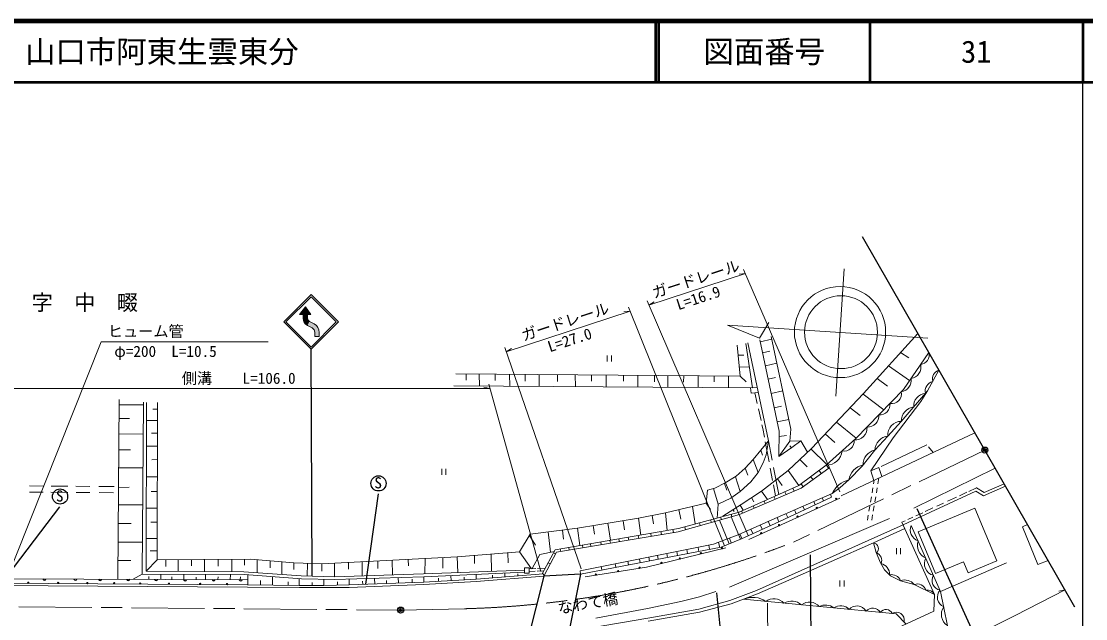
# Model space of a CAD drawing. Units: millimetres, scale not verified. Extents: x 40000 to 680000, y 20000 to 380000.
# Drawn here: x 404404 to 579500, y 281668 to 380000 of the extents above; entities that cross this region are included whole.
import ezdxf
from ezdxf.enums import TextEntityAlignment as Align

# ---------------------------------------------------------------- set-up
doc = ezdxf.new("R2010")
doc.units = ezdxf.units.MM
doc.header["$LTSCALE"] = 1000
doc.header["$PDMODE"] = 32
doc.header["$PDSIZE"] = 500
doc.linetypes.add('CHAIN', pattern=[18.5, 12, -1.5, 3.5, -1.5])
for name, color, linetype, lineweight in [('M-BGD', 7, 'Continuous', 13), ('M-BMK', 2, 'CHAIN', 13), ('M-BMK-SRVR', 3, 'Continuous', 25), ('M-STR-HTXT', 7, 'Continuous', 13), ('M-STR-STR1', 1, 'Continuous', 25), ('M-STR-STRC', 7, 'Continuous', 25), ('M-TTL', 2, 'Continuous', 140), ('M-TTL-BAND', 7, 'Continuous', 25), ('M-TTL-LINE', 7, 'Continuous', 50)]:
    doc.layers.add(name, color=color, linetype=linetype, lineweight=lineweight)
doc.layers.add('M-OTRS', color=6, linetype='Continuous')
doc.layers.add('M-TTL-TXT', color=7, linetype='Continuous')
doc.styles.add('ＭＳ ゴシック', font='')
doc.styles.get('ＭＳ ゴシック').set_extended_font_data('MS Gothic')

msp = doc.modelspace()

# ---------------------------------------------------------------- hatches: boundary and pattern name
at = {"layer": 'M-STR-STRC'}
for points in [[(450187, 331759), (451171, 332988), (452022, 331759)], [(450187, 331759), (451171, 332988), (452022, 331759)], [(450732, 331759), (450187, 331759), (451171, 332988), (452022, 331759), (451477, 331759)], [(451469, 329954), (451824, 330607, -0.27503), (451508, 331139), (451508, 331759), (450764, 331759), (450764, 331139, 0.27503)], [(452599, 330186), (451824, 330607), (451469, 329954), (452245, 329533, -0.27503), (452679, 328803), (452679, 328120), (453422, 328120), (453422, 328803, 0.27503)]]:
    msp.add_hatch(color=256, dxfattribs=at).paths.add_polyline_path(points)

# ---------------------------------------------------------------- linework, layer by layer
at = {"layer": 'M-BGD'}
for p, q in [((538407, 318323), (539756, 339279)), ((553551, 327870), (520590, 329991)), ((520590, 329991), (525835, 327844)), ((525835, 327844), (527350, 330434)), ((525912, 327546), (529065, 312511)), ((525971, 327264), (527852, 327685)), ((530979, 312889), (527761, 328115)), ((542969, 318744), (551884, 328637)), ((522155, 326668), (522680, 321599)), ((524689, 319659), (523585, 326962)), ((527315, 310957), (523944, 327095)), ((526357, 325424), (527556, 325684)), ((500794, 325011), (500794, 324027)), ((501467, 325011), (501467, 324027)), ((522324, 325035), (523283, 325043)), ((549043, 325484), (550385, 324583)), ((549521, 319369), (553689, 325491)), ((522526, 323089), (524163, 323139)), ((526802, 323302), (528687, 323733)), ((547054, 323277), (550534, 320856)), ((553485, 319152), (555366, 322567)), ((522680, 321599), (475905, 321978)), ((477574, 321964), (477574, 320953)), ((479740, 321947), (479761, 319967)), ((482347, 321926), (482347, 320890)), ((484703, 321907), (484745, 319933)), ((487268, 321886), (487268, 320743)), ((489603, 321867), (489603, 319900)), ((492632, 321843), (492631, 320722)), ((495512, 321819), (495554, 319859)), ((498225, 321797), (498204, 320743)), ((500643, 321778), (500622, 319824)), ((503440, 321755), (503461, 320743)), ((505817, 321736), (505817, 319789)), ((508551, 321714), (508551, 320680)), ((510738, 321696), (510759, 319755)), ((513366, 321675), (513345, 320617)), ((515770, 321655), (515770, 319720)), ((518368, 321634), (518387, 320668)), ((520733, 321615), (520733, 319686)), ((522680, 321599), (523668, 320678)), ((527263, 321104), (528463, 321348)), ((545195, 321213), (546870, 319965)), ((475553, 319996), (524689, 319659)), ((524475, 318817), (524367, 319662)), ((524475, 318817), (525657, 318894)), ((524689, 319659), (525487, 319711)), ((525461, 317099), (525067, 318856)), ((527761, 318730), (529656, 319150)), ((534371, 309706), (542969, 318744)), ((541698, 311325), (549521, 319369)), ((549158, 314150), (553485, 319152)), ((552382, 317430), (553485, 319152)), ((420279, 288167), (420518, 317727)), ((424490, 317298), (424310, 289017)), ((425004, 317258), (424962, 289478)), ((426832, 317267), (426740, 291364)), ((542883, 318653), (546310, 316067)), ((547847, 311455), (552382, 317430)), ((424487, 316881), (420511, 316867)), ((426034, 316134), (426828, 316140)), ((526087, 314305), (525654, 316237)), ((528255, 316374), (529454, 316653)), ((540728, 316388), (542384, 315105)), ((420493, 314638), (422196, 314638)), ((424999, 314283), (426821, 314290)), ((526390, 312950), (526248, 313583)), ((528739, 314066), (530651, 314441)), ((538490, 314036), (541766, 311395)), ((546971, 311738), (549158, 314150)), ((420472, 312030), (424456, 312072)), ((426814, 312210), (425845, 312200)), ((526654, 311538), (526390, 312950)), ((529065, 312511), (529023, 308389)), ((529057, 311685), (530288, 311826)), ((530832, 310912), (530979, 312889)), ((536631, 312082), (538225, 310647)), ((539248, 301899), (561262, 312287)), ((544798, 309425), (546971, 311738)), ((426806, 310069), (424993, 310051)), ((526085, 309411), (527315, 310957)), ((527405, 307514), (526796, 310778)), ((527315, 310957), (526952, 308628)), ((527928, 307743), (527315, 310957)), ((529023, 308389), (530832, 310912)), ((531076, 309798), (530802, 310115)), ((532619, 310954), (530832, 310912)), ((531168, 309861), (532619, 310954)), ((532619, 310954), (533746, 309106)), ((536817, 306959), (541698, 311325)), ((544160, 305999), (547847, 311455)), ((545842, 306721), (553390, 310269)), ((554384, 309041), (553658, 309945)), ((420452, 309464), (422364, 309478)), ((524823, 307897), (526085, 309411)), ((526085, 309411), (526322, 308589)), ((526952, 308628), (526469, 307324)), ((529023, 308389), (531168, 309861)), ((530566, 306053), (534371, 309706)), ((534270, 309609), (536940, 307068)), ((542737, 306789), (544798, 309425)), ((420428, 306506), (424421, 306520)), ((426798, 307854), (425864, 307845)), ((522016, 305121), (523498, 306446)), ((523498, 306446), (524823, 307897)), ((523498, 306446), (523938, 305281)), ((524823, 307897), (525627, 305726)), ((526469, 307324), (525627, 305726)), ((527981, 304430), (527609, 306420)), ((529001, 302123), (528154, 306562)), ((536817, 306959), (532322, 303599)), ((532481, 307891), (533699, 306653)), ((537260, 306447), (532677, 303158)), ((536817, 306959), (537260, 306447)), ((540536, 304504), (542737, 306789)), ((544160, 305999), (545496, 306572)), ((545952, 305063), (545496, 306572)), ((551224, 299890), (564615, 306442)), ((426788, 305041), (424985, 305041)), ((473586, 306333), (473586, 305348)), ((474259, 306333), (474259, 305348)), ((520217, 304017), (522016, 305121)), ((521886, 305042), (522683, 302613)), ((525627, 305726), (524387, 304191)), ((526170, 302678), (530566, 306053)), ((528782, 304682), (529587, 303578)), ((530566, 306053), (532322, 303599)), ((534235, 305029), (534651, 304574)), ((536048, 305577), (535626, 306069)), ((544631, 304439), (544160, 305999)), ((545330, 303881), (545495, 304847)), ((408054, 303503), (405745, 303519)), ((412044, 303473), (409317, 303493)), ((415676, 303447), (413373, 303464)), ((419666, 303418), (417161, 303436)), ((420402, 303282), (422140, 303310)), ((517284, 302818), (518482, 303165)), ((518292, 303110), (519024, 300510)), ((518482, 303165), (520217, 304017)), ((520054, 303937), (520489, 302827)), ((532322, 303599), (522496, 299230)), ((532677, 303158), (522541, 298826)), ((524387, 304191), (522683, 302613)), ((528457, 301881), (528117, 303702)), ((531552, 302677), (531340, 303163)), ((533005, 303393), (532705, 303886)), ((537798, 302271), (539120, 303242)), ((539120, 303242), (540536, 304504)), ((544359, 302365), (544500, 303201)), ((544615, 303860), (544719, 304481)), ((545074, 302386), (545219, 303232)), ((560255, 302625), (561399, 303155)), ((561478, 303192), (561543, 303222)), ((561543, 303222), (562805, 302437)), ((562679, 301876), (566318, 303474)), ((562805, 302437), (566086, 303878)), ((408022, 302493), (405747, 302509)), ((412069, 302463), (409259, 302484)), ((415691, 302437), (413427, 302453)), ((419563, 302408), (417228, 302425)), ((426780, 302611), (425771, 302620)), ((517063, 300705), (517284, 302818)), ((521148, 301520), (519024, 300510)), ((522683, 302613), (521148, 301520)), ((522802, 300440), (526170, 302678)), ((524082, 294692), (539071, 301537)), ((524536, 301592), (524932, 300905)), ((526170, 302678), (527142, 301296)), ((528401, 301330), (528214, 301773)), ((537798, 302271), (528732, 298354)), ((529016, 297619), (537680, 301685)), ((529987, 302561), (530204, 302101)), ((536152, 301560), (536383, 301076)), ((537680, 301685), (537521, 302151)), ((544104, 300871), (544244, 301706)), ((544819, 300892), (544963, 301737)), ((549457, 297121), (561417, 302661)), ((556782, 301016), (558252, 301698)), ((558715, 301912), (559934, 302477)), ((561417, 302661), (562679, 301876)), ((420378, 300422), (424382, 300436)), ((426770, 299881), (424977, 299881)), ((510375, 299096), (517063, 300705)), ((512596, 299630), (512877, 298060)), ((514791, 300158), (515239, 297262)), ((517063, 300705), (517784, 299645)), ((519024, 300510), (518859, 298244)), ((519805, 298547), (522802, 300440)), ((521489, 299611), (521670, 299307)), ((522682, 300364), (523158, 299525)), ((524971, 299864), (524805, 300257)), ((526587, 301049), (526783, 300639)), ((531570, 299580), (531863, 298956)), ((532953, 300178), (533226, 299595)), ((534761, 300959), (535005, 300430)), ((543848, 299376), (543989, 300212)), ((544563, 299397), (544708, 300243)), ((561256, 299843), (551933, 295950)), ((553092, 299308), (554375, 299902)), ((554994, 300188), (556108, 300705)), ((564863, 291206), (561256, 299843)), ((495896, 296573), (505928, 298213)), ((503401, 297800), (503638, 296294)), ((505928, 298213), (510375, 299096)), ((505928, 298213), (506307, 295447)), ((508197, 298663), (508404, 297275)), ((510375, 299096), (510672, 296202)), ((522541, 298826), (512467, 295966)), ((522496, 299230), (512496, 296518)), ((517940, 297519), (517765, 297947)), ((520839, 293998), (519246, 297890)), ((519581, 297985), (519448, 298403)), ((520892, 286864), (547200, 298172)), ((521156, 298433), (522726, 294783)), ((521287, 298470), (521158, 298867)), ((528732, 298354), (522437, 295550)), ((523059, 299047), (522885, 299403)), ((527267, 297702), (527605, 296982)), ((528732, 298354), (529016, 297619)), ((530169, 298975), (530496, 298314)), ((543593, 297882), (543733, 298717)), ((544308, 297903), (544452, 298748)), ((549269, 297537), (549809, 297787)), ((550232, 297983), (551067, 298369)), ((551558, 298597), (552691, 299122)), ((420353, 297337), (422453, 297328)), ((426762, 297536), (425687, 297545)), ((488121, 295563), (495896, 296573)), ((491050, 295943), (491479, 292612)), ((512496, 296518), (492245, 293016)), ((512467, 295966), (492447, 292622)), ((493443, 296254), (493599, 294780)), ((495896, 296573), (496309, 293719)), ((498494, 296997), (498703, 295607)), ((500871, 297386), (501324, 294586)), ((509737, 295510), (509632, 296022)), ((511667, 295832), (511585, 296360)), ((513653, 296302), (513537, 296800)), ((516091, 296994), (515954, 297456)), ((522854, 294837), (529016, 297619)), ((524411, 296430), (524766, 295700)), ((525939, 297110), (526289, 296388)), ((549457, 297121), (530624, 288674)), ((549741, 296491), (544596, 294143)), ((554618, 285680), (549269, 297537)), ((550805, 297021), (555640, 286135)), ((554789, 289111), (551933, 295950)), ((569938, 297161), (569089, 296817)), ((569089, 296817), (571624, 290569)), ((420329, 294265), (424343, 294293)), ((426752, 294853), (424970, 294872)), ((486386, 292661), (488121, 295563)), ((488005, 295369), (489015, 293798)), ((499806, 293851), (499731, 294311)), ((501318, 294103), (501223, 294568)), ((502796, 294350), (502699, 294824)), ((504319, 294605), (504223, 295087)), ((506006, 294886), (505890, 295375)), ((508020, 295223), (507947, 295731)), ((522437, 295550), (518281, 293914)), ((519082, 294229), (519290, 293414)), ((519559, 293466), (522854, 294837)), ((521199, 294148), (520895, 294943)), ((522621, 295632), (522940, 294875)), ((426745, 292834), (425584, 292815)), ((476113, 291851), (486386, 292661)), ((484445, 292508), (484486, 290854)), ((486386, 292661), (488328, 289906)), ((489716, 292256), (492090, 292735)), ((492245, 293016), (490069, 289052)), ((492447, 292622), (490363, 288672)), ((492299, 292342), (491965, 292506)), ((493162, 292741), (493067, 293158)), ((494541, 292972), (494457, 293399)), ((518281, 293914), (496360, 289557)), ((496394, 289021), (519559, 293466)), ((496789, 293347), (496721, 293790)), ((498116, 293569), (498055, 294021)), ((507237, 290128), (520318, 293346)), ((512251, 292715), (512363, 292085)), ((513904, 293044), (513988, 292397)), ((515754, 293411), (515866, 292757)), ((517504, 293759), (517631, 293096)), ((544596, 294143), (530659, 288015)), ((545017, 292587), (544596, 294143)), ((545760, 290891), (545017, 292587)), ((548371, 293285), (548371, 292301)), ((549044, 293285), (549044, 292301)), ((420304, 291237), (422397, 291251)), ((424962, 289478), (426740, 291364)), ((426740, 291364), (442134, 291458)), ((428200, 291373), (428200, 290256)), ((430205, 291385), (430191, 289452)), ((432420, 291399), (432420, 290382)), ((434551, 291412), (434565, 289431)), ((436766, 291425), (436766, 290298)), ((439051, 291439), (439038, 289409)), ((441140, 291452), (441127, 290509)), ((442134, 291458), (449228, 290852)), ((443218, 291366), (443199, 289240)), ((445349, 291183), (445333, 290032)), ((447266, 291019), (447243, 288942)), ((449228, 290852), (453868, 290696)), ((449228, 290852), (449229, 289752)), ((451475, 290776), (451447, 288678)), ((453868, 290696), (453858, 289522)), ((453868, 290696), (476113, 291851)), ((455950, 290804), (455923, 288558)), ((458222, 290922), (458213, 289821)), ((460484, 291040), (460503, 288708)), ((463035, 291172), (463050, 289915)), ((465392, 291294), (465448, 288871)), ((468068, 291433), (468111, 290363)), ((470814, 291576), (470789, 289048)), ((473731, 291728), (473747, 289971)), ((476113, 291851), (476216, 289256)), ((478951, 292075), (478977, 290756)), ((481682, 292290), (481769, 289470)), ((488468, 289912), (489716, 292256)), ((491427, 290689), (491074, 290883)), ((502080, 290694), (502184, 290132)), ((504205, 291116), (504280, 290534)), ((506104, 291493), (506227, 290908)), ((507657, 291802), (507769, 291204)), ((509066, 292082), (509185, 291475)), ((510588, 292385), (510687, 291764)), ((546426, 289692), (545760, 290891)), ((559409, 291041), (554789, 289111)), ((555640, 286135), (566466, 290839)), ((560161, 289242), (559409, 291041)), ((564863, 291206), (560161, 289242)), ((573324, 291259), (571624, 290569)), ((424310, 289017), (422789, 288157)), ((424310, 289017), (441096, 288937)), ((424962, 289478), (441034, 289399)), ((427370, 288137), (427370, 289002)), ((431165, 288121), (431156, 288984)), ((434726, 288106), (434726, 288967)), ((438782, 288089), (438792, 288948)), ((441034, 289399), (450455, 288705)), ((441096, 288937), (450475, 288250)), ((455923, 288558), (470551, 289038)), ((470551, 289038), (487170, 289678)), ((470596, 288569), (487170, 289353)), ((479246, 288152), (479240, 288978)), ((479246, 288152), (490320, 289073)), ((483937, 288542), (483928, 289200)), ((486066, 288719), (486063, 289075)), ((487170, 290030), (487974, 290030)), ((487170, 290030), (487170, 289189)), ((487170, 289189), (487974, 289189)), ((487974, 290030), (487974, 289189)), ((487974, 289890), (489019, 289936)), ((487974, 289451), (488950, 289494)), ((489280, 289509), (490345, 289556)), ((489345, 289951), (490593, 290006)), ((490363, 288672), (490320, 289073)), ((496360, 289557), (496394, 289021)), ((497164, 288551), (507237, 290128)), ((499897, 289693), (499799, 290240)), ((547393, 288725), (546426, 289692)), ((385751, 287630), (441591, 287237)), ((385751, 287210), (441610, 286887)), ((401221, 288248), (441692, 288077)), ((425407, 288146), (425398, 288598)), ((429155, 288130), (429155, 288551)), ((433165, 288113), (433165, 288514)), ((436754, 288098), (436764, 288551)), ((440427, 288082), (440455, 288551)), ((441591, 287237), (450135, 287135)), ((441687, 288894), (441697, 287236)), ((443732, 287212), (443741, 287946)), ((445732, 287188), (445740, 288597)), ((448302, 287157), (448311, 287759)), ((450135, 287135), (450133, 288275)), ((450455, 288705), (455923, 288558)), ((450475, 288250), (455919, 288106)), ((452265, 287132), (452274, 287656)), ((454157, 287128), (454153, 288153)), ((454157, 287128), (458342, 287233)), ((455919, 288106), (470596, 288569)), ((456406, 287185), (456396, 287712)), ((458342, 287233), (458321, 288182)), ((458321, 286822), (470649, 287299)), ((458342, 287233), (470624, 287668)), ((460575, 287312), (460555, 287871)), ((462537, 287382), (462517, 288314)), ((464482, 287451), (464472, 287974)), ((466445, 287520), (466425, 288437)), ((468705, 287600), (468678, 288151)), ((470624, 287668), (470596, 288569)), ((470624, 287668), (479246, 288152)), ((470649, 287299), (479250, 287772)), ((473051, 287804), (473052, 288320)), ((475108, 287920), (475081, 288781)), ((477241, 288039), (477239, 288525)), ((479250, 287772), (490363, 288672)), ((481921, 288374), (481921, 288832)), ((530624, 288674), (525325, 286340)), ((530659, 288015), (525527, 285744)), ((539070, 287938), (539070, 286954)), ((539743, 287938), (539743, 286954)), ((549033, 287925), (547393, 288725)), ((551304, 287295), (549033, 287925)), ((554618, 285680), (551304, 287295)), ((441610, 286887), (450170, 286785)), ((450135, 287135), (454157, 287128)), ((450170, 286785), (454246, 286785)), ((454246, 286785), (458321, 286822)), ((515971, 285265), (518642, 286128)), ((525325, 286340), (520950, 284678)), ((525527, 285744), (521174, 284124)), ((554524, 282904), (554618, 285680)), ((555640, 286135), (557379, 277397)), ((507401, 283362), (512901, 284487)), ((512901, 284487), (515971, 285265)), ((520950, 284678), (515882, 283248)), ((521174, 284124), (515980, 282757)), ((548315, 282455), (523200, 284878)), ((498905, 281732), (507401, 283362)), ((515882, 283248), (507491, 281755)), ((515980, 282757), (507547, 281243)), ((540785, 276586), (554524, 282904)), ((549970, 280789), (548315, 282455)), ((507491, 281755), (498175, 280178))]:
    msp.add_line(p, q, dxfattribs=at)
at = {"layer": 'M-BGD', "lineweight": 25}
for p, q in [((461092, 287331), (463150, 302224)), ((401221, 287521), (410770, 300059)), ((551732, 299785), (562594, 275942)), ((534194, 292179), (534371, 263998)), ((518747, 285924), (519878, 274709))]:
    msp.add_line(p, q, dxfattribs=at)
at = {"layer": 'M-BGD'}
for centre, radius in [((539084, 328843), 7500), ((539241, 328824), 6000), ((538469, 301383), 110), ((535246, 299911), 110), ((532108, 298478), 110), ((529058, 297085), 110), ((526106, 295737), 110), ((516170, 292439), 110), ((519686, 293304), 110), ((509702, 290848), 110), ((512734, 291594), 110), ((498936, 288940), 110), ((502591, 289512), 110), ((506106, 290063), 110), ((405544, 287598), 107), ((410493, 287563), 107), ((415269, 287530), 107), ((419662, 287499), 107), ((423981, 287468), 107), ((428691, 287435), 107), ((433822, 287399), 107), ((438252, 287368), 107)]:
    msp.add_circle(centre, radius, dxfattribs=at)
at = {"layer": 'M-BGD', "lineweight": 25}
for centre in [(463162, 303943), (410782, 301778)]:
    msp.add_circle(centre, 1250, dxfattribs=at)
at = {"layer": 'M-BGD'}
for centre, radius, start, end in [((552214, 325057), 1537, 275.12501, 16.38475), ((550458, 323116), 1937, 279.28682, 12.22293), ((555763, 321150), 1471, 105.66857, 196.64169), ((548861, 320913), 1932, 279.18487, 8.64357), ((554776, 319098), 1684, 104.52228, 192.23992), ((547599, 318676), 1604, 259.70738, 11.88723), ((553231, 316711), 2033, 92.84301, 185.43428), ((545586, 316951), 1732, 266.74986, 4.84475), ((543604, 315089), 1888, 267.57895, 4.01566), ((551499, 314196), 2341, 97.15697, 181.12033), ((549139, 311969), 2180, 89.50405, 186.08135), ((541575, 313039), 1956, 265.85101, 4.79455), ((547285, 309266), 2492, 97.23799, 176.34183), ((539751, 310937), 1690, 258.49924, 5.12682), ((536878, 309504), 2546, 268.63935, 354.98672), ((545368, 307007), 2484, 103.25933, 180.69591), ((543508, 304033), 3010, 101.98191, 170.98897), ((541390, 300662), 3936, 102.53916, 155.86366), ((552529, 296274), 1879, 156.58256, 251.31792), ((554105, 293754), 2300, 161.23236, 246.66812), ((544472, 293216), 935, 308.89993, 82.41125), ((544717, 291305), 1232, 334.23599, 73.86459), ((545367, 288965), 1863, 357.68944, 75.6988), ((554936, 290723), 1970, 152.18261, 255.71787), ((547581, 287379), 1551, 20.61481, 103.17605), ((549733, 286040), 2011, 38.60135, 110.35042), ((551822, 285941), 1449, 17.09404, 110.94932), ((555895, 287984), 1666, 150.11087, 257.78962), ((553420, 285012), 1372, 29.12431, 98.91905), ((556820, 285201), 1722, 137.8825, 246.7912), ((524814, 281651), 3532, 54.42666, 114.55369), ((528207, 282758), 2215, 41.82793, 127.15242), ((531112, 282060), 2511, 49.00024, 119.98012), ((534064, 282319), 2093, 40.4389, 128.54145), ((536683, 281678), 2247, 51.79555, 117.18481), ((539188, 281951), 1863, 42.19687, 126.78348), ((541862, 282014), 1757, 31.5577, 137.42265), ((544451, 281936), 1478, 31.3663, 137.61405), ((546636, 282113), 1097, 21.7166, 147.26375), ((548369, 281455), 1280, 346.17614, 123.85942), ((557919, 282382), 2166, 145.18006, 237.32494)]:
    msp.add_arc(centre, radius, start, end, dxfattribs=at)
at = {"layer": 'M-BGD', "lineweight": 25}
for centre in [(408208, 288274), (413314, 288253), (417366, 288236), (421992, 288216), (426577, 288197), (431355, 288177), (436052, 288157), (440500, 288138)]:
    msp.add_arc(centre, 256, 192.43877, 347.078, dxfattribs=at)
at = {"layer": 'M-BMK'}
for p, q in [((562906, 309422), (531419, 294278)), ((367027, 283955), (466807, 283092)), ((466807, 283092), (477288, 283312))]:
    msp.add_line(p, q, dxfattribs=at)
msp.add_arc((473024, 443453), 160198, 271.52526, 291.37818, dxfattribs=at)
at = {"layer": 'M-BMK-SRVR'}
for p, q in [((562906, 309422), (542768, 344528)), ((577725, 283586), (562906, 309422))]:
    msp.add_line(p, q, dxfattribs=at)
for centre in [(562906, 309422), (466807, 283092)]:
    msp.add_circle(centre, 500, dxfattribs=at)
for p in [(562906, 309422), (466807, 283092)]:
    msp.add_point(p, dxfattribs=at)
at = {"layer": 'M-OTRS'}
msp.add_point((562906, 309422), dxfattribs=at)
at = {"layer": 'M-STR-HTXT'}
for p, q in [((507654, 333285), (523510, 338472)), ((523510, 338472), (522481, 338399)), ((539057, 302528), (523217, 339149)), ((520094, 293688), (504262, 332948)), ((523998, 295353), (507363, 333961)), ((507654, 333285), (508527, 333833)), ((484174, 325602), (504537, 332265)), ((504537, 332265), (503509, 332192)), ((401139, 286038), (417518, 327253)), ((417518, 327253), (445018, 327253)), ((496522, 289862), (483934, 326299)), ((484174, 325602), (485047, 326151)), ((384760, 319555), (481503, 319555)), ((481503, 319555), (480503, 319805)), ((489861, 289431), (481306, 320265)), ((567911, 282220), (576106, 286408)), ((576106, 286408), (575102, 286176))]:
    msp.add_line(p, q, dxfattribs=at)
msp.add_arc((450116, 512733), 258866, 283.9757, 297.06758, dxfattribs=at)
at = {"layer": 'M-STR-STR1'}
for p, q in [((496394, 289021), (490363, 288672)), ((496394, 289021), (494428, 279161)), ((490363, 288672), (487727, 278262))]:
    msp.add_line(p, q, dxfattribs=at)
at = {"layer": 'M-STR-STRC', "lineweight": 13}
for p, q in [((447571, 330508), (452070, 335009)), ((447924, 330508), (452070, 334655)), ((456571, 330510), (452070, 335009)), ((456218, 330510), (452070, 334655)), ((450187, 331759), (451171, 332988)), ((451171, 332988), (452022, 331759)), ((452022, 331759), (450187, 331759)), ((450764, 331759), (450764, 331139)), ((451508, 331759), (451508, 331139)), ((452071, 326009), (447571, 330508)), ((452072, 326362), (447924, 330508)), ((451469, 329954), (452245, 329533)), ((451824, 330607), (452599, 330186)), ((456571, 330510), (452072, 326008)), ((456218, 330510), (452072, 326362)), ((452679, 328803), (452679, 328120)), ((453422, 328120), (452679, 328120)), ((453422, 328803), (453422, 328120)), ((527170, 284209), (527233, 258228))]:
    msp.add_line(p, q, dxfattribs=at)
at = {"layer": 'M-STR-STRC'}
msp.add_line((452257, 288657), (452072, 326008), dxfattribs=at)
at = {"layer": 'M-STR-STRC', "lineweight": 13}
for centre, radius, start, end in [((452112, 331139), 1348, 180, 241.51046), ((452112, 331139), 605, 180, 241.51046), ((451849, 328803), 831, 360, 61.51046), ((451849, 328803), 1574, 0, 61.51046)]:
    msp.add_arc(centre, radius, start, end, dxfattribs=at)
at = {"layer": 'M-TTL'}
msp.add_line((680000, 380000), (40000, 380000), dxfattribs=at)
at = {"layer": 'M-TTL-BAND'}
msp.add_line((579000, 20000), (579000, 370000), dxfattribs=at)
at = {"layer": 'M-TTL-LINE'}
for p, q in [((508747, 380000), (508747, 370000)), ((509247, 380000), (509247, 370000)), ((543997, 380000), (543997, 370000)), ((579000, 380000), (579000, 370000)), ((40000, 370000), (680000, 370000))]:
    msp.add_line(p, q, dxfattribs=at)

# ---------------------------------------------------------------- texts
at = {"layer": 'M-BGD', "style": 'ＭＳ ゴシック'}
for s, height, p in [('字\u3000中\u3000畷', 2566, (406106, 331664)), ('S', 1833, (462483, 302569)), ('S', 1833, (410103, 300404))]:
    msp.add_text(s, height=height, dxfattribs=at).set_placement(p, align=Align.BOTTOM_LEFT)
msp.add_text('なわて橋', height=1833, rotation=9.703, dxfattribs=at).set_placement((492925, 281934), align=Align.BOTTOM_LEFT)
at = {"layer": 'M-STR-HTXT', "style": 'ＭＳ ゴシック'}
for s, p in [('ガードレール', (508683, 333857)), ('L=16.9', (512664, 331911)), ('ガードレール', (487200, 326828)), ('L=27.0', (491514, 324991))]:
    msp.add_text(s, height=1833, rotation=18.117, dxfattribs=at).set_placement(p, align=Align.BOTTOM_LEFT)
for s, p in [('ヒューム管', (418632, 327515)), ('φ=200  L=10.5', (419699, 324209)), ('側溝\u3000\u3000L=106.0', (430800, 319779))]:
    msp.add_text(s, height=1833, dxfattribs=at).set_placement(p, align=Align.BOTTOM_LEFT)
at = {"layer": 'M-TTL-TXT', "style": 'ＭＳ ゴシック'}
msp.add_text('山口市阿東生雲東分', height=3666, dxfattribs=at).set_placement((405024, 375000), align=Align.MIDDLE_LEFT)
for s, p in [('図面番号', (526622, 375000)), ('31', (561497, 375000))]:
    msp.add_text(s, height=3666, dxfattribs=at).set_placement(p, align=Align.MIDDLE_CENTER)

doc.saveas('drawing.dxf')
